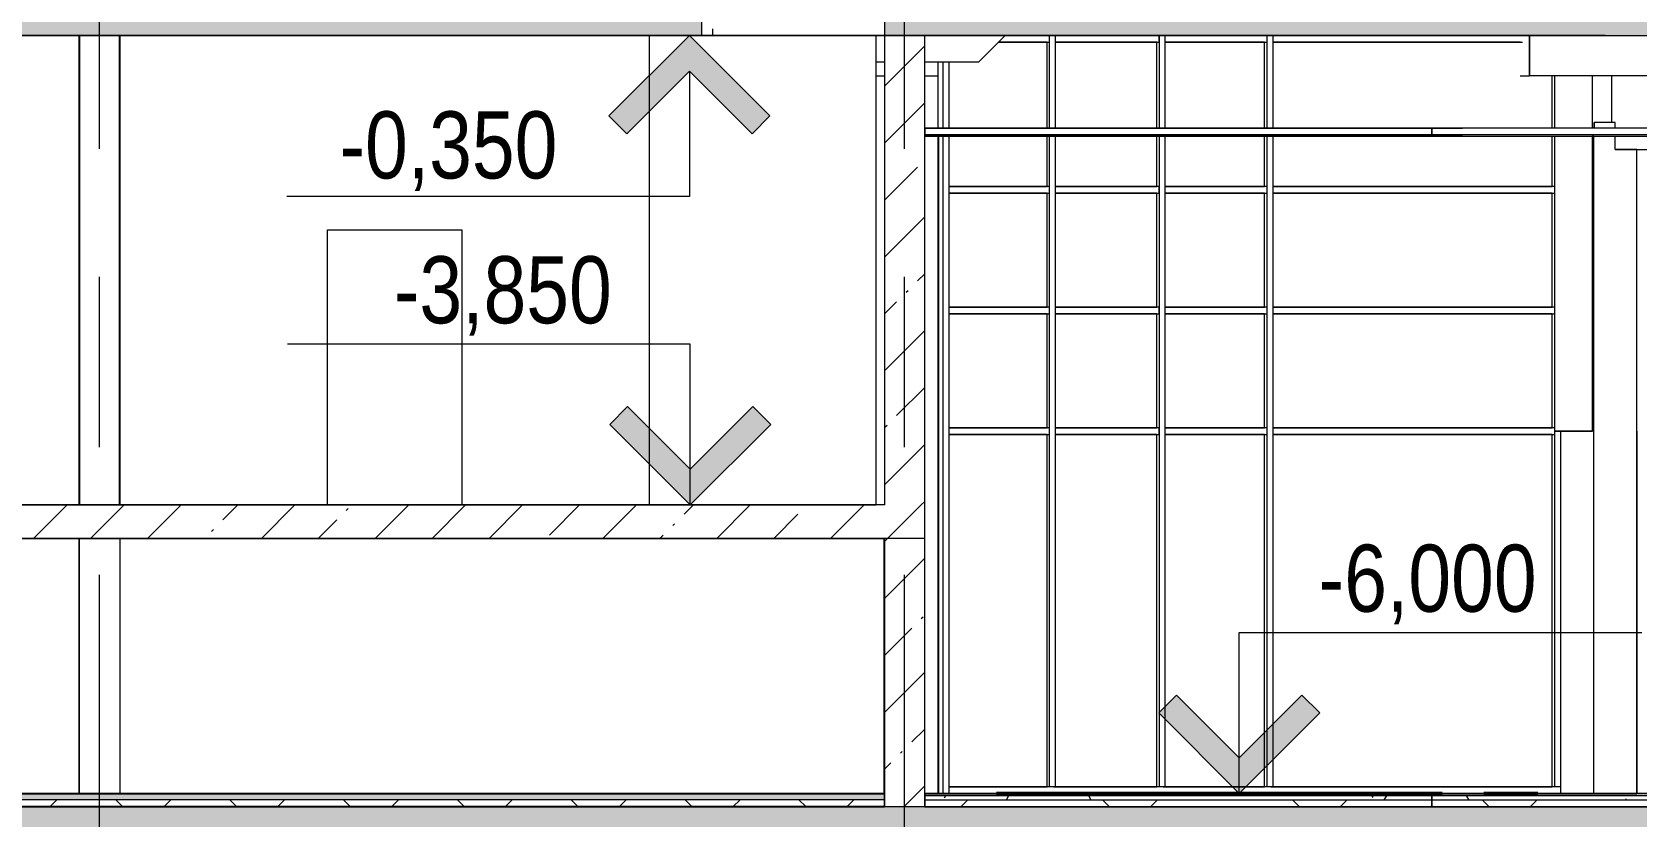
# Model space of a CAD drawing. Header units: millimetres. Extents: x 51154 to 151340, y -24069 to 30962.
# Drawn here: x 122429 to 134389, y -6175 to -325 of the extents above; entities that cross this region are included whole.
import ezdxf

# ---------------------------------------------------------------- set-up
doc = ezdxf.new("R2010")
doc.units = ezdxf.units.MM
doc.linetypes.add('Осевые', pattern=[6350, 1270, -952.5, 3175, -952.5])
for name, color, linetype, lineweight in [('Высотные отметки', 7, 'Continuous', 9), ('Импосты витража', 7, 'Continuous', 9), ('Каркас несущий', 7, 'Continuous', 9), ('Обобщенные модели', 7, 'Continuous', 9), ('Общие ребра', 7, 'Continuous', 9), ('Отделка 1 _4_-1', 7, 'Continuous', 9), ('Отделка 2 _5_-1', 7, 'Continuous', 9), ('Перекрытия', 7, 'Continuous', 9), ('Потолки', 7, 'Continuous', 9), ('Стены', 7, 'Continuous', 9), ('Структура _1_', 7, 'Continuous', 18), ('Термическая_воздушная прослойка _3_-1', 7, 'Continuous', 9), ('Штриховка разреза-2', 7, 'Continuous', 9)]:
    doc.layers.add(name, color=color, linetype=linetype, lineweight=lineweight)
doc.layers.add('Линии-1', color=5, linetype='Continuous', lineweight=50, true_color=0x0000ff)
doc.layers.add('Оси-3', color=7, linetype='Осевые', lineweight=9, true_color=0xaaaaaa)
doc.styles.add('Arial Narrow', font='ARIALN.TTF', dxfattribs={"height": 500})
pattern_1 = [(45, (99498.54, 6475), (-424.264, 424.264), [600, -100, 20, -100]), (45, (99498.54, 6899), (-424.264, 424.264), [])]
pattern_2 = [(0, (99498.54, 6475), (812.8, 203.2), [67.056, -542.544, 67.056, -542.544, -3251.2]), (0, (99498.54, 6475), (812.8, 203.2), [-1219.2, 67.056, -1152.144, 67.056, -542.544, -1422.4]), (0, (99498.54, 6475), (812.8, 203.2), [-3048, 67.056, -339.344, 67.056, -948.944]), (120, (99803.34, 6576.6), (-582.3764, 602.3054), [67.056, -542.544, 67.056, -3793.744]), (120, (99803.34, 6576.6), (-582.3764, 602.3054), [-676.656, -542.544, 67.056, -1152.144, -2032]), (120, (99803.34, 6576.6), (-582.3764, 602.3054), [-2438.4, 67.056, -542.544, 67.056, -1355.344]), (120, (99803.34, 6576.6), (-582.3764, 602.3054), [-3115.056, -339.344, 67.056, -948.944]), (240, (99904.94, 6983), (-230.4236, -805.5054), [67.056, -542.544, 67.056, -542.544, -3251.2]), (240, (99904.94, 6983), (-230.4236, -805.5054), [-1219.2, 67.056, -1152.144, 67.056, -542.544, -1422.4]), (240, (99904.94, 6983), (-230.4236, -805.5054), [-3048, 67.056, -339.344, 67.056, -948.944])]
pattern_3 = [(45, (99498.5, 6475), (-707.107, 707.107), []), (135, (99498.5, 6475), (-707.107, -707.107), [])]

# ---------------------------------------------------------------- blocks, each defined once
blk = doc.blocks.new('Капители 3_4х3_57 - Капители 3_4х3_4-925870-Разрез 1-1')
at = {"layer": 'Обобщенные модели'}
for p, q in [((128182, -350), (129682, -350)), ((129482, -550), (129682, -350)), ((128782, -550), (128720, -550)), ((129482, -550), (129082, -550))]:
    blk.add_line(p, q, dxfattribs=at)
blk = doc.blocks.new('Прямоугольный импост - 50х100 мм-5643516-Разрез 1-1')
at = {"layer": 'Импосты витража'}
for p, q in [((131678, -350), (131644, -350)), ((131678, -400), (131678, -350)), ((133774, -350), (131678, -350)), ((131678, -400), (133537, -400))]:
    blk.add_line(p, q, dxfattribs=at)
blk = doc.blocks.new('Прямоугольный импост - 50х100 мм-8257023-Разрез 1-1')
at = {"layer": 'Импосты витража'}
for p, q in [((130874, -350), (130840, -350)), ((130874, -400), (130874, -350)), ((131631, -350), (130874, -350)), ((131631, -350), (131631, -400)), ((130874, -400), (131631, -400))]:
    blk.add_line(p, q, dxfattribs=at)
blk = doc.blocks.new('Прямоугольный импост - 50х100 мм-8257014-Разрез 1-1')
at = {"layer": 'Импосты витража'}
for p, q in [((129263, -6000), (129263, -5950)), ((130033, -5950), (129263, -5950)), ((129229, -6000), (129263, -6000)), ((129263, -6000), (130033, -6000))]:
    blk.add_line(p, q, dxfattribs=at)
blk = doc.blocks.new('Прямоугольный импост - 50х100 мм-5643286-Разрез 1-1')
at = {"layer": 'Импосты витража'}
for p, q in [((133821, -5950), (131654, -5950)), ((131654, -6000), (133821, -6000))]:
    blk.add_line(p, q, dxfattribs=at)
blk = doc.blocks.new('Прямоугольный импост - 50х100 мм-5468689-Разрез 1-1')
at = {"layer": 'Импосты витража'}
for p, q in [((133774, -3300), (133774, -5950)), ((133774, -5950), (133740, -5950)), ((133821, -5950), (133774, -5950))]:
    blk.add_line(p, q, dxfattribs=at)
blk = doc.blocks.new('Прямоугольный импост - 50х100 мм-5468717-Разрез 1-1')
at = {"layer": 'Импосты витража'}
for p, q in [((129182, -1040), (129182, -550)), ((129216, -550), (129216, -1040)), ((129263, -1040), (129263, -550)), ((129182, -1500), (129182, -1100)), ((129216, -1100), (129216, -1500)), ((129263, -1500), (129263, -1100))]:
    blk.add_line(p, q, dxfattribs=at)
blk = doc.blocks.new('Прямоугольный импост - 50х100 мм-5468687-Разрез 1-1')
at = {"layer": 'Импосты витража'}
for p, q in [((131631, -3300), (131631, -5950)), ((131678, -5950), (131678, -3300)), ((131631, -5950), (131597, -5950)), ((131678, -5950), (131631, -5950))]:
    blk.add_line(p, q, dxfattribs=at)
blk = doc.blocks.new('Прямоугольный импост - 50х100 мм-8257024-Разрез 1-1')
at = {"layer": 'Импосты витража'}
for p, q in [((130057, -350), (130023, -350)), ((130057, -400), (130057, -350)), ((130827, -350), (130057, -350)), ((130827, -350), (130827, -400)), ((130057, -400), (130827, -400))]:
    blk.add_line(p, q, dxfattribs=at)
blk = doc.blocks.new('Прямоугольный импост - 50х100 мм-8257025-Разрез 1-1')
at = {"layer": 'Импосты витража'}
for p, q in [((131654, -5950), (130851, -5950)), ((130851, -6000), (131654, -6000))]:
    blk.add_line(p, q, dxfattribs=at)
blk = doc.blocks.new('Прямоугольный импост - 50х100 мм-8257015-Разрез 1-1')
at = {"layer": 'Импосты витража'}
for p, q in [((129216, -350), (129182, -350)), ((130010, -350), (129216, -350)), ((130010, -350), (130010, -400)), ((129632, -400), (130010, -400))]:
    blk.add_line(p, q, dxfattribs=at)
blk = doc.blocks.new('Прямоугольный импост - 50х100 мм-8257026-Разрез 1-1')
at = {"layer": 'Импосты витража'}
for p, q in [((130851, -5950), (130033, -5950)), ((130033, -6000), (130851, -6000))]:
    blk.add_line(p, q, dxfattribs=at)
blk = doc.blocks.new('Прямоугольный импост - 50х100 мм-5468706-Разрез 1-1')
at = {"layer": 'Импосты витража'}
blk.add_line((133774, -2400), (133774, -3300), dxfattribs=at)
blk = doc.blocks.new('Прямоугольный импост - 50х100 мм-5468691-Разрез 1-1')
at = {"layer": 'Импосты витража'}
for p, q in [((129182, -6000), (129182, -3300)), ((129216, -3300), (129216, -6000)), ((129263, -6000), (129263, -3300)), ((129216, -6000), (129182, -6000)), ((129263, -6000), (129216, -6000))]:
    blk.add_line(p, q, dxfattribs=at)
blk = doc.blocks.new('Прямоугольный импост - 50х100 мм-8257016-Разрез 1-1')
at = {"layer": 'Импосты витража'}
for p, q in [((129263, -3325), (129263, -3275)), ((130010, -3275), (129263, -3275)), ((129263, -3325), (130010, -3325)), ((130010, -3275), (130010, -3325))]:
    blk.add_line(p, q, dxfattribs=at)
blk = doc.blocks.new('Прямоугольный импост - 50х100 мм-8257027-Разрез 1-1')
at = {"layer": 'Импосты витража'}
for p, q in [((130057, -3325), (130057, -3275)), ((130827, -3275), (130057, -3275)), ((130057, -3325), (130827, -3325)), ((130827, -3275), (130827, -3325))]:
    blk.add_line(p, q, dxfattribs=at)
blk = doc.blocks.new('Прямоугольный импост - 50х100 мм-8257028-Разрез 1-1')
at = {"layer": 'Импосты витража'}
for p, q in [((130874, -3325), (130874, -3275)), ((131631, -3275), (130874, -3275)), ((130874, -3325), (131631, -3325)), ((131631, -3275), (131631, -3325))]:
    blk.add_line(p, q, dxfattribs=at)
blk = doc.blocks.new('Прямоугольный импост - 50х100 мм-5643510-Разрез 1-1')
at = {"layer": 'Импосты витража'}
for p, q in [((131678, -3325), (131678, -3275)), ((133774, -3275), (131678, -3275)), ((131678, -3325), (133774, -3325)), ((133774, -3275), (133774, -3325))]:
    blk.add_line(p, q, dxfattribs=at)
blk = doc.blocks.new('Прямоугольный импост - 50х100 мм-5468704-Разрез 1-1')
at = {"layer": 'Импосты витража'}
for p, q in [((130010, -2400), (130010, -3300)), ((130057, -3300), (130057, -2400))]:
    blk.add_line(p, q, dxfattribs=at)
blk = doc.blocks.new('Прямоугольный импост - 50х100 мм-5468708-Разрез 1-1')
at = {"layer": 'Импосты витража'}
for p, q in [((129182, -3300), (129182, -2400)), ((129216, -2400), (129216, -3300)), ((129263, -3300), (129263, -2400))]:
    blk.add_line(p, q, dxfattribs=at)
blk = doc.blocks.new('Прямоугольный импост - 50х100 мм-5468718-Разрез 1-1')
at = {"layer": 'Импосты витража'}
for p, q in [((133740, -350), (133774, -350)), ((133774, -350), (133821, -350)), ((133774, -650), (133774, -1040)), ((133774, -1100), (133774, -1500))]:
    blk.add_line(p, q, dxfattribs=at)
blk = doc.blocks.new('Прямоугольный импост - 50х100 мм-5468716-Разрез 1-1')
at = {"layer": 'Импосты витража'}
for p, q in [((129976, -350), (130010, -350)), ((130010, -350), (130057, -350)), ((130010, -350), (130010, -1040)), ((130057, -1040), (130057, -350)), ((130010, -1100), (130010, -1500)), ((130057, -1500), (130057, -1100))]:
    blk.add_line(p, q, dxfattribs=at)
blk = doc.blocks.new('Высотные отметки - Высотная отметка - Стрелка-4455449-Разрез 1-1')
at = {"layer": 'Высотные отметки'}
blk.add_hatch(color=256, dxfattribs=at).paths.add_polyline_path([(148754, 733), (148287, 266), (147820, 733), (147687, 600), (148287, 0), (148887, 600)], flags=0)
for p, q in [((148287, 1200), (151287, 1200)), ((148287, 0), (148287, 1200)), ((147687, 600), (147820, 733)), ((147820, 733), (148287, 266)), ((148287, 266), (148754, 733)), ((148754, 733), (148887, 600)), ((148287, 0), (147687, 600)), ((148887, 600), (148287, 0)), ((147191, 0), (148584, 0))]:
    blk.add_line(p, q, dxfattribs=at)
blk = doc.blocks.new('Высотные отметки - Высотная отметка - Стрелка_низ-4459155-Разрез 1-1')
at = {"layer": 'Высотные отметки'}
blk.add_hatch(color=256, dxfattribs=at).paths.add_polyline_path([(148746, 11517), (148879, 11650), (148279, 12250), (147679, 11650), (147811, 11517), (148279, 11984)], flags=0)
for p, q in [((147183, 12250), (148575, 12250)), ((147679, 11650), (148279, 12250)), ((148279, 12250), (148879, 11650)), ((148279, 11984), (147811, 11517)), ((148279, 11984), (148279, 11050)), ((148746, 11517), (148279, 11984)), ((147811, 11517), (147679, 11650)), ((148879, 11650), (148746, 11517)), ((148279, 11050), (151279, 11050))]:
    blk.add_line(p, q, dxfattribs=at)

msp = doc.modelspace()

# ---------------------------------------------------------------- hatches: boundary and pattern name
at = {"layer": 'Штриховка разреза-2'}
h = msp.add_hatch(dxfattribs=at)
h.set_pattern_fill('FP_2', color=256, style=0, pattern_type=2)
h.set_pattern_definition(pattern_1)
h.paths.add_polyline_path([(129027.3, -350), (141807, -350), (141807, -100), (128781.6, -100), (128781.6, -350)], flags=0)
h.paths.add_polyline_path([(57261.5, -350), (71681.6, -350), (71681.6, -230), (72081.6, -230), (72081.6, -100), (57031.6, -100), (57031.6, -350)], flags=0)
h.paths.add_polyline_path([(120228.8, -350), (127419.2, -350), (127419.2, -100), (120228.8, -100), (120228.8, -221.7)], flags=0)
h.paths.add_polyline_path([(104331.6, -230), (104481.6, -230), (104481.6, -100), (104331.6, -100), (104331.6, -221.7)], flags=0)
h = msp.add_hatch(dxfattribs=at)
h.set_pattern_fill('FP_2', color=256, style=0, pattern_type=2)
h.set_pattern_definition(pattern_1)
h.paths.add_polyline_path([(129027.3, -6100), (129081.6, -6100), (129081.6, -4100), (128781.6, -4100), (128781.6, -6100)], flags=0)
h.paths.add_polyline_path([(128781.6, -3850), (129081.6, -3850), (129081.6, -350), (128781.6, -350), (128781.6, -3336.3)], flags=0)
h = msp.add_hatch(dxfattribs=at)
h.set_pattern_fill('FP_2', color=256, style=0, pattern_type=2)
h.set_pattern_definition(pattern_1)
h.paths.add_polyline_path([(109177.2, -4100), (129081.6, -4100), (129081.6, -3850), (104481.6, -3850), (104481.6, -4100), (108795.4, -4100)], flags=0)
h = msp.add_hatch(dxfattribs=at)
h.set_pattern_fill('FP_4', color=256, style=0, pattern_type=2)
h.set_pattern_definition(pattern_2)
h.paths.add_polyline_path([(127500.4, -6048), (128781.6, -6048), (128781.6, -6005), (104481.6, -6005), (104481.6, -6048), (124446.5, -6048)], flags=0)
h = msp.add_hatch(dxfattribs=at)
h.set_pattern_fill('FP_10', color=256, style=0, pattern_type=2)
h.set_pattern_definition([(45, (99498.54, 6475), (-424.264, 424.264), []), (135, (99498.54, 6475), (-424.264, -424.264), [])])
h.paths.add_polyline_path([(127500.4, -6098), (128781.6, -6098), (128781.6, -6048), (104481.6, -6048), (104481.6, -6098), (124446.5, -6098)], flags=0)
h = msp.add_hatch(dxfattribs=at)
h.set_pattern_fill('FP_4', color=256, style=0, pattern_type=2)
h.set_pattern_definition(pattern_2)
h.paths.add_polyline_path([(132844.6, -6050), (132860.1, -6050), (132860.1, -6017), (129081.6, -6017), (129081.6, -6050), (132081.2, -6050)], flags=0)
h = msp.add_hatch(dxfattribs=at)
h.set_pattern_fill('FP_5', color=256, style=0, pattern_type=2)
h.set_pattern_definition(pattern_3)
h.paths.add_polyline_path([(131317.7, -6100), (132860.1, -6100), (132860.1, -6050), (129081.6, -6050), (129081.6, -6100), (130554.2, -6100)], flags=0)
h = msp.add_hatch(dxfattribs=at)
h.set_pattern_fill('FP_4', color=256, style=0, pattern_type=2)
h.set_pattern_definition(pattern_2)
h.paths.add_polyline_path([(138952.3, -6050), (139636.6, -6050), (139636.6, -6017), (132861.2, -6017), (132861.2, -6050), (138188.9, -6050)], flags=0)
h = msp.add_hatch(dxfattribs=at)
h.set_pattern_fill('FP_5', color=256, style=0, pattern_type=2)
h.set_pattern_definition(pattern_3)
h.paths.add_polyline_path([(138952.3, -6100), (139636.6, -6100), (139636.6, -6050), (132861.2, -6050), (132861.2, -6100), (138188.9, -6100)], flags=0)
h = msp.add_hatch(dxfattribs=at)
h.set_pattern_fill('FP_2', color=256, style=0, pattern_type=2)
h.set_pattern_definition(pattern_1)
h.paths.add_polyline_path([(116811.8, -6350), (141820.5, -6350), (141820.5, -6100), (104181.6, -6100), (104181.6, -6350), (115284.9, -6350)], flags=0)
h.paths.add_polyline_path([(59170.2, -6350), (67441.6, -6350), (67441.6, -6100), (59031.6, -6100), (59031.6, -6350)], flags=0)
h.paths.add_polyline_path([(67951.6, -6350), (82081.6, -6350), (82081.6, -6100), (67951.6, -6100)], flags=0)

# ---------------------------------------------------------------- linework, layer by layer
at = {"layer": 'Высотные отметки'}
for p, q in [((128316.1, -350), (127328.5, -350)), ((128556.1, -350), (128316.1, -350)), ((128625.2, -3850), (127333.6, -3850)), ((128708.3, -3850), (128625.2, -3850)), ((130231.8, -6000), (130922.6, -6000)), ((130922.6, -6000), (131425.9, -6000))]:
    msp.add_line(p, q, dxfattribs=at)
at = {"layer": 'Каркас несущий'}
for p, q in [((123471.3, -350), (133587.5, -350)), ((131071.1, -350), (123686.6, -350)), ((130231.8, -350), (130350, -350)), ((130350, -350), (130457.4, -350)), ((130457.4, -350), (130467.5, -350)), ((130467.5, -350), (131071.1, -350)), ((134151.6, -350), (131243.9, -350)), ((133587.5, -350), (134151.6, -350)), ((133587.5, -650), (133587.5, -350)), ((133587.5, -350), (141160.8, -350)), ((133587.5, -350), (133587.5, -650)), ((128720.3, -650), (128781.9, -650)), ((128720.4, -650), (128782.6, -650)), ((129082.3, -650), (129181.9, -650)), ((129082.5, -650), (129182.7, -650)), ((133520.2, -650), (133587.5, -650)), ((133868.8, -650), (133587.5, -650)), ((137113.3, -650), (133587.5, -650))]:
    msp.add_line(p, q, dxfattribs=at)
at = {"layer": 'Линии-1'}
for p, q in [((129617.5, -6000), (132937.6, -6000)), ((133248.1, -6000), (133650.5, -6000))]:
    msp.add_line(p, q, dxfattribs=at)
at = {"layer": 'Общие ребра'}
for p, q in [((129081.6, -3850), (129081.6, -1100)), ((129081.6, -6000), (129081.6, -4100)), ((128781.6, -6005), (104481.6, -6005)), ((128781.6, -6098), (104481.6, -6098)), ((132860.1, -6015), (129081.6, -6015)), ((139636.6, -6015), (132861.2, -6015))]:
    msp.add_line(p, q, dxfattribs=at)
at = {"layer": 'Оси-3'}
for p, q in [((122931.6, -22468.7), (122931.6, 29000)), ((128931.6, -22468.7), (128931.6, 29000))]:
    msp.add_line(p, q, dxfattribs=at)
at = {"layer": 'Отделка 1 _4_-1'}
for p, q in [((129081.6, -1090), (129081.6, -1100)), ((129081.6, -1100), (132860.1, -1100)), ((132860.1, -1090), (132860.1, -1100)), ((132860.1, -1100), (132860.1, -1090)), ((132860.1, -1100), (139539.1, -1100)), ((128781.6, -6000), (104481.6, -6000)), ((128781.6, -6005), (128781.6, -6000)), ((132860.1, -6000), (129081.6, -6000)), ((129081.6, -6000), (129081.6, -6015)), ((129081.6, -6015), (129081.6, -6017)), ((132860.1, -6015), (132860.1, -6000)), ((132860.1, -6017), (132860.1, -6015)), ((139636.6, -6000), (132861.2, -6000)), ((132861.2, -6000), (132861.2, -6015)), ((132861.2, -6015), (132861.2, -6017))]:
    msp.add_line(p, q, dxfattribs=at)
at = {"layer": 'Отделка 2 _5_-1'}
msp.add_line((128781.6, -6048), (128781.6, -6005), dxfattribs=at)
at = {"layer": 'Перекрытия'}
for p, q in [((128781.6, -100), (128781.6, -350)), ((123686.6, -350), (120818.6, -350)), ((134130.3, -350), (123686.6, -350)), ((127501.1, -350), (126975, -350)), ((127419.2, -350), (127501.4, -350)), ((127501.4, -350), (127501.4, -300)), ((121431.6, -6000), (122781.6, -6000)), ((121431.6, -6000), (122781.6, -6000)), ((122781.6, -6000), (123081.6, -6000)), ((122781.6, -6000), (123081.6, -6000)), ((123081.6, -6000), (128781.6, -6000)), ((123081.6, -6000), (124431.6, -6000)), ((128781.6, -6000), (128781.6, -6100)), ((129082.7, -6000), (131481.6, -6000)), ((133089.3, -6000), (131480.6, -6000)), ((131481.6, -6000), (133090.4, -6000)), ((132860.1, -6000), (133088.8, -6000)), ((133089.9, -6000), (132861.2, -6000)), ((134161.6, -6100), (120814.4, -6100)), ((122781.6, -6100), (121431.6, -6100)), ((122781.6, -6100), (121431.6, -6100)), ((123081.6, -6100), (122781.6, -6100)), ((123081.6, -6100), (122781.6, -6100)), ((123081.6, -6100), (125921.6, -6100)), ((128781.6, -6100), (123081.6, -6100)), ((124431.6, -6100), (123081.6, -6100)), ((126121.6, -6100), (128781.6, -6100)), ((129082.7, -6100), (128962.7, -6100)), ((129082.7, -6100), (128962.7, -6100)), ((131481.6, -6100), (129082.7, -6100)), ((131480.6, -6100), (133089.3, -6100)), ((133090.4, -6100), (131481.6, -6100)), ((133088.8, -6100), (132860.1, -6100)), ((132861.2, -6100), (133089.9, -6100))]:
    msp.add_line(p, q, dxfattribs=at)
at = {"layer": 'Потолки'}
for p, q in [((129081.6, -1040), (131480.6, -1040)), ((129081.6, -1100), (129081.6, -1040)), ((131480.6, -1040), (133089.3, -1040)), ((133089.3, -1040), (131480.6, -1040)), ((133088.8, -1040), (132860.1, -1040)), ((132860.1, -1040), (133088.8, -1040)), ((131480.6, -1100), (129081.6, -1100)), ((133089.3, -1100), (131480.6, -1100)), ((131480.6, -1100), (133089.3, -1100)), ((132860.1, -1100), (133088.8, -1100)), ((133088.8, -1100), (132860.1, -1100))]:
    msp.add_line(p, q, dxfattribs=at)
at = {"layer": 'Стены'}
for p, q in [((122780.6, -350), (120331.6, -350)), ((127109.9, -350), (122431.6, -350)), ((122780.6, -3850), (122780.6, -350)), ((123081.6, -350), (122781.6, -350)), ((122781.6, -350), (122781.6, -3850)), ((123081.6, -3850), (123081.6, -350)), ((127031.6, -350), (123082.6, -350)), ((123082.6, -350), (123082.6, -3850)), ((127031.6, -3850), (127031.6, -350)), ((128719.6, -350), (127109.9, -350)), ((128719.6, -3850), (128719.6, -350)), ((134057.3, -350), (133628.7, -350)), ((134057.3, -350), (134199.1, -350)), ((129993.6, -400), (129631.6, -400)), ((129993.6, -1040), (129993.6, -400)), ((130811.2, -400), (130056.9, -400)), ((130811.2, -1040), (130811.2, -400)), ((131614.6, -400), (130874.4, -400)), ((131614.6, -1040), (131614.6, -400)), ((133520.7, -400), (131677.8, -400)), ((133758, -1040), (133758, -650)), ((134057.3, -1040), (134057.3, -650)), ((134200.1, -650), (134200.1, -1000)), ((134069.5, -1040), (134069.5, -1000)), ((134069.5, -1000), (134070.3, -1000)), ((134227.2, -1000), (134070.3, -1000)), ((134070.3, -1000), (134070.3, -1040)), ((134227.2, -1040), (134227.2, -1000)), ((129183.6, -1100), (129183.6, -6000)), ((129993.6, -1475), (129993.6, -1100)), ((130811.2, -1475), (130811.2, -1100)), ((131614.6, -1475), (131614.6, -1100)), ((133758, -1475), (133758, -1100)), ((134057.3, -3300), (134057.3, -1100)), ((134068.1, -1100), (134058.6, -1100)), ((134058.6, -1100), (134058.6, -3300)), ((134068.1, -6000), (134068.1, -1100)), ((134227.2, -1200), (134227.2, -1100)), ((134227.2, -1200), (134877.3, -1200)), ((134387.9, -1200), (134227.2, -1200)), ((134388.8, -6000), (134388.8, -1200)), ((129262.8, -1475), (129993.6, -1475)), ((129993.6, -1525), (129262.8, -1525)), ((129993.6, -2375), (129993.6, -1525)), ((130056.9, -1475), (130811.2, -1475)), ((130811.2, -1525), (130056.9, -1525)), ((130811.2, -2375), (130811.2, -1525)), ((130874.4, -1475), (131614.6, -1475)), ((131614.6, -1525), (130874.4, -1525)), ((131614.6, -2375), (131614.6, -1525)), ((131677.8, -1475), (133758, -1475)), ((133758, -1525), (131677.8, -1525)), ((133758, -2375), (133758, -1525)), ((124631.6, -3850), (124631.6, -1800)), ((124631.6, -1800), (125631.6, -1800)), ((125631.6, -1800), (125631.6, -3850)), ((129262.8, -2375), (129993.6, -2375)), ((130056.9, -2375), (130811.2, -2375)), ((130874.4, -2375), (131614.6, -2375)), ((131677.8, -2375), (133758, -2375)), ((129993.6, -2425), (129262.8, -2425)), ((129993.6, -3275), (129993.6, -2425)), ((130811.2, -2425), (130056.9, -2425)), ((130811.2, -3275), (130811.2, -2425)), ((131614.6, -2425), (130874.4, -2425)), ((131614.6, -3275), (131614.6, -2425)), ((133758, -2425), (131677.8, -2425)), ((133758, -3275), (133758, -2425)), ((129262.8, -3275), (129993.6, -3275)), ((129993.6, -3325), (129262.8, -3325)), ((129993.6, -5950), (129993.6, -3325)), ((130056.9, -3275), (130811.2, -3275)), ((130811.2, -3325), (130056.9, -3325)), ((130811.2, -5950), (130811.2, -3325)), ((130874.4, -3275), (131614.6, -3275)), ((131614.6, -3325), (130874.4, -3325)), ((131614.6, -5950), (131614.6, -3325)), ((131677.8, -3275), (133758, -3275)), ((133758, -3325), (131677.8, -3325)), ((133758, -5950), (133758, -3325)), ((134058.6, -3300), (133774.2, -3300)), ((133774.2, -3300), (134057.3, -3300)), ((134058.6, -3300), (133819.3, -3300)), ((133819.3, -3300), (133819.3, -6000)), ((134058.6, -3300), (134057.3, -3300)), ((134388.8, -3300), (134388.8, -6000)), ((120331.6, -3850), (122780.6, -3850)), ((122431.6, -3850), (128719.6, -3850)), ((122781.6, -3850), (123081.6, -3850)), ((123082.6, -3850), (124631.6, -3850)), ((125631.6, -3850), (127031.6, -3850)), ((122779.6, -4100), (121429.6, -4100)), ((123081.6, -4100), (122779.6, -4100)), ((122779.6, -4100), (122779.6, -6000)), ((122779.6, -6000), (122779.6, -4100)), ((128779.6, -4100), (123083.6, -4100)), ((123083.6, -4100), (123083.6, -6000)), ((128779.6, -6000), (128779.6, -4100)), ((129081.6, -4100), (128781.6, -4100)), ((129262.8, -5950), (129993.6, -5950)), ((130040.6, -5950), (130811.2, -5950)), ((130858.1, -5950), (131614.6, -5950)), ((131661.6, -5950), (133758, -5950)), ((121429.6, -6000), (122779.6, -6000)), ((122779.6, -6000), (123081.6, -6000)), ((123083.6, -6000), (128779.6, -6000)), ((133819.3, -6000), (134068.1, -6000)), ((134070.3, -6000), (134388.8, -6000)), ((134879.2, -6000), (134388.8, -6000)), ((133039, -6100), (132937.6, -6100)), ((133039, -6100), (133426.2, -6100)), ((133650.5, -6100), (134069.5, -6100)), ((134388.8, -6100), (134069.5, -6100)), ((134359.4, -6100), (134289.3, -6100))]:
    msp.add_line(p, q, dxfattribs=at)
at = {"layer": 'Структура _1_'}
for p, q in [((127419.2, -350), (127419.2, -100)), ((128781.6, -100), (128781.6, -350)), ((120228.8, -350), (127419.2, -350)), ((128781.6, -350), (128781.6, -3850)), ((129081.6, -1100), (129081.6, -350)), ((129081.6, -350), (141160.8, -350)), ((132860.1, -1040), (129081.6, -1040)), ((129081.6, -1040), (129081.6, -1090)), ((139539.1, -1040), (132860.1, -1040)), ((132860.1, -1040), (132860.1, -1090)), ((132860.1, -1090), (132860.1, -1040)), ((132860.1, -1090), (129081.6, -1090)), ((139539.1, -1090), (132860.1, -1090)), ((128781.6, -3850), (104481.6, -3850)), ((129081.6, -4100), (129081.6, -3850)), ((104481.6, -4100), (128781.6, -4100)), ((128781.6, -4100), (128781.6, -6100)), ((128781.6, -6048), (104481.6, -6048)), ((128781.6, -6098), (128781.6, -6048)), ((128781.6, -6100), (128781.6, -6098)), ((129081.6, -6100), (129081.6, -6000)), ((129081.6, -6017), (129081.6, -6050)), ((132860.1, -6017), (129081.6, -6017)), ((132860.1, -6050), (129081.6, -6050)), ((132860.1, -6050), (132860.1, -6017)), ((132861.2, -6017), (132861.2, -6050)), ((139636.6, -6017), (132861.2, -6017)), ((139636.6, -6050), (132861.2, -6050)), ((128781.6, -6100), (104481.6, -6100)), ((104481.6, -6100), (128781.6, -6100)), ((141479.8, -6100), (129081.6, -6100))]:
    msp.add_line(p, q, dxfattribs=at)
at = {"layer": 'Термическая_воздушная прослойка _3_-1'}
for p, q in [((129081.6, -6050), (129081.6, -6100)), ((132860.1, -6100), (132860.1, -6050)), ((132861.2, -6050), (132861.2, -6100)), ((129081.6, -6100), (132860.1, -6100)), ((132861.2, -6100), (139636.6, -6100))]:
    msp.add_line(p, q, dxfattribs=at)

# ---------------------------------------------------------------- block references
at = {"layer": 'Высотные отметки', "extrusion": (0, 0, -1)}
for name, p in [('Высотные отметки - Высотная отметка - Стрелка_низ-4459155-Разрез 1-1', (-275607.1, -12600)), ('Высотные отметки - Высотная отметка - Стрелка-4455449-Разрез 1-1', (-275620.6, -3850))]:
    msp.add_blockref(name, p, dxfattribs=at)
at = {"layer": 'Высотные отметки'}
msp.add_blockref('Высотные отметки - Высотная отметка - Стрелка-4455449-Разрез 1-1', (-16861.1, -6000), dxfattribs=at)
at = {"layer": 'Импосты витража'}
for name, p in [('Прямоугольный импост - 50х100 мм-8257015-Разрез 1-1', (0, 0)), ('Прямоугольный импост - 50х100 мм-5468716-Разрез 1-1', (0, 0)), ('Прямоугольный импост - 50х100 мм-8257024-Разрез 1-1', (0, 0)), ('Прямоугольный импост - 50х100 мм-5468716-Разрез 1-1', (817.5, 0)), ('Прямоугольный импост - 50х100 мм-8257023-Разрез 1-1', (0, 0)), ('Прямоугольный импост - 50х100 мм-5468716-Разрез 1-1', (1621, 0)), ('Прямоугольный импост - 50х100 мм-5643516-Разрез 1-1', (0, 0)), ('Прямоугольный импост - 50х100 мм-5468718-Разрез 1-1', (0, 0)), ('Прямоугольный импост - 50х100 мм-5468717-Разрез 1-1', (0, 0)), ('Прямоугольный импост - 50х100 мм-5468708-Разрез 1-1', (0, 900)), ('Прямоугольный импост - 50х100 мм-8257016-Разрез 1-1', (0, 1800)), ('Прямоугольный импост - 50х100 мм-5468704-Разрез 1-1', (0, 900)), ('Прямоугольный импост - 50х100 мм-8257027-Разрез 1-1', (0, 1800)), ('Прямоугольный импост - 50х100 мм-5468704-Разрез 1-1', (817.5, 900)), ('Прямоугольный импост - 50х100 мм-8257028-Разрез 1-1', (0, 1800)), ('Прямоугольный импост - 50х100 мм-5468704-Разрез 1-1', (1621, 900)), ('Прямоугольный импост - 50х100 мм-5643510-Разрез 1-1', (0, 1800)), ('Прямоугольный импост - 50х100 мм-5468706-Разрез 1-1', (0, 900)), ('Прямоугольный импост - 50х100 мм-8257016-Разрез 1-1', (0, 900)), ('Прямоугольный импост - 50х100 мм-8257027-Разрез 1-1', (0, 900)), ('Прямоугольный импост - 50х100 мм-8257028-Разрез 1-1', (0, 900)), ('Прямоугольный импост - 50х100 мм-5643510-Разрез 1-1', (0, 900)), ('Прямоугольный импост - 50х100 мм-5468708-Разрез 1-1', (0, 0)), ('Прямоугольный импост - 50х100 мм-5468704-Разрез 1-1', (0, 0)), ('Прямоугольный импост - 50х100 мм-5468704-Разрез 1-1', (817.5, 0)), ('Прямоугольный импост - 50х100 мм-5468704-Разрез 1-1', (1621, 0)), ('Прямоугольный импост - 50х100 мм-5468706-Разрез 1-1', (0, 0)), ('Прямоугольный импост - 50х100 мм-5468691-Разрез 1-1', (0, 0)), ('Прямоугольный импост - 50х100 мм-8257016-Разрез 1-1', (0, 0)), ('Прямоугольный импост - 50х100 мм-5468687-Разрез 1-1', (-1621, 0)), ('Прямоугольный импост - 50х100 мм-8257027-Разрез 1-1', (0, 0)), ('Прямоугольный импост - 50х100 мм-5468687-Разрез 1-1', (-803.4, 0)), ('Прямоугольный импост - 50х100 мм-8257028-Разрез 1-1', (0, 0)), ('Прямоугольный импост - 50х100 мм-5468687-Разрез 1-1', (0, 0)), ('Прямоугольный импост - 50х100 мм-5643510-Разрез 1-1', (0, 0)), ('Прямоугольный импост - 50х100 мм-5468689-Разрез 1-1', (0, 0)), ('Прямоугольный импост - 50х100 мм-8257014-Разрез 1-1', (0, 0)), ('Прямоугольный импост - 50х100 мм-8257026-Разрез 1-1', (0, 0)), ('Прямоугольный импост - 50х100 мм-8257025-Разрез 1-1', (0, 0)), ('Прямоугольный импост - 50х100 мм-5643286-Разрез 1-1', (0, 0))]:
    msp.add_blockref(name, p, dxfattribs=at)
at = {"layer": 'Обобщенные модели'}
msp.add_blockref('Капители 3_4х3_57 - Капители 3_4х3_4-925870-Разрез 1-1', (0, 0), dxfattribs=at)

# ---------------------------------------------------------------- texts
at = {"layer": 'Высотные отметки', "char_height": 500, "width": 1940.404, "attachment_point": 1, "line_spacing_factor": 0.974696, "style": 'Arial Narrow'}
for s, insert in [('-0,350', (124720, -916)), ('-3,850', (125125.1, -1995.7)), ('-6,000', (132017.4, -4145.7))]:
    msp.add_mtext(s, dxfattribs=dict(at, insert=insert))

doc.saveas('drawing.dxf')
